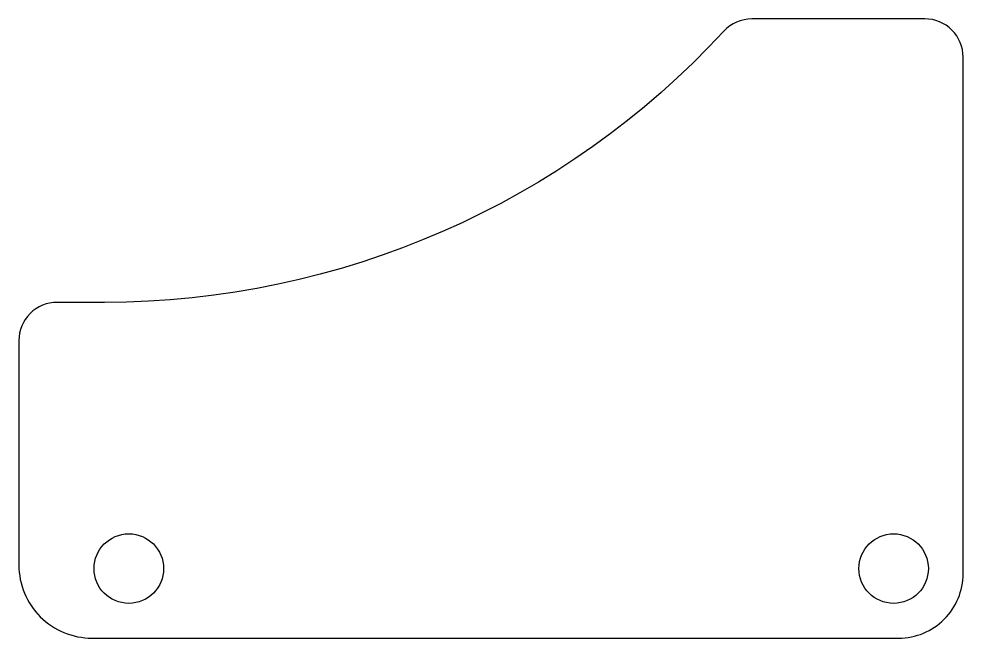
# Model space of a CAD drawing. Header units: millimetres. Extents: x 76.7 to 103.9, y -90.9 to -73.1.
import ezdxf

# ---------------------------------------------------------------- set-up
doc = ezdxf.new("R2010")
doc.units = ezdxf.units.MM
doc.layers.get('0').update_dxf_attribs({"linetype": 'CONTINUOUS'})

msp = doc.modelspace()

# ---------------------------------------------------------------- linework, layer by layer
msp.add_lwpolyline([(79.195, -81.251), (77.835, -81.251, 0.414214), (76.735, -82.351), (76.735, -88.81, 0.414214), (78.835, -90.91), (102.047, -90.91, 0.414214), (103.897, -89.06), (103.897, -74.197, 0.414214), (102.797, -73.097), (97.821, -73.097, 0.209311), (97.013, -73.451, -0.209311)], format="xyb", close=True)
for centre in [(79.897, -88.91), (101.897, -88.91)]:
    msp.add_circle(centre, 1)

doc.saveas('drawing.dxf')
